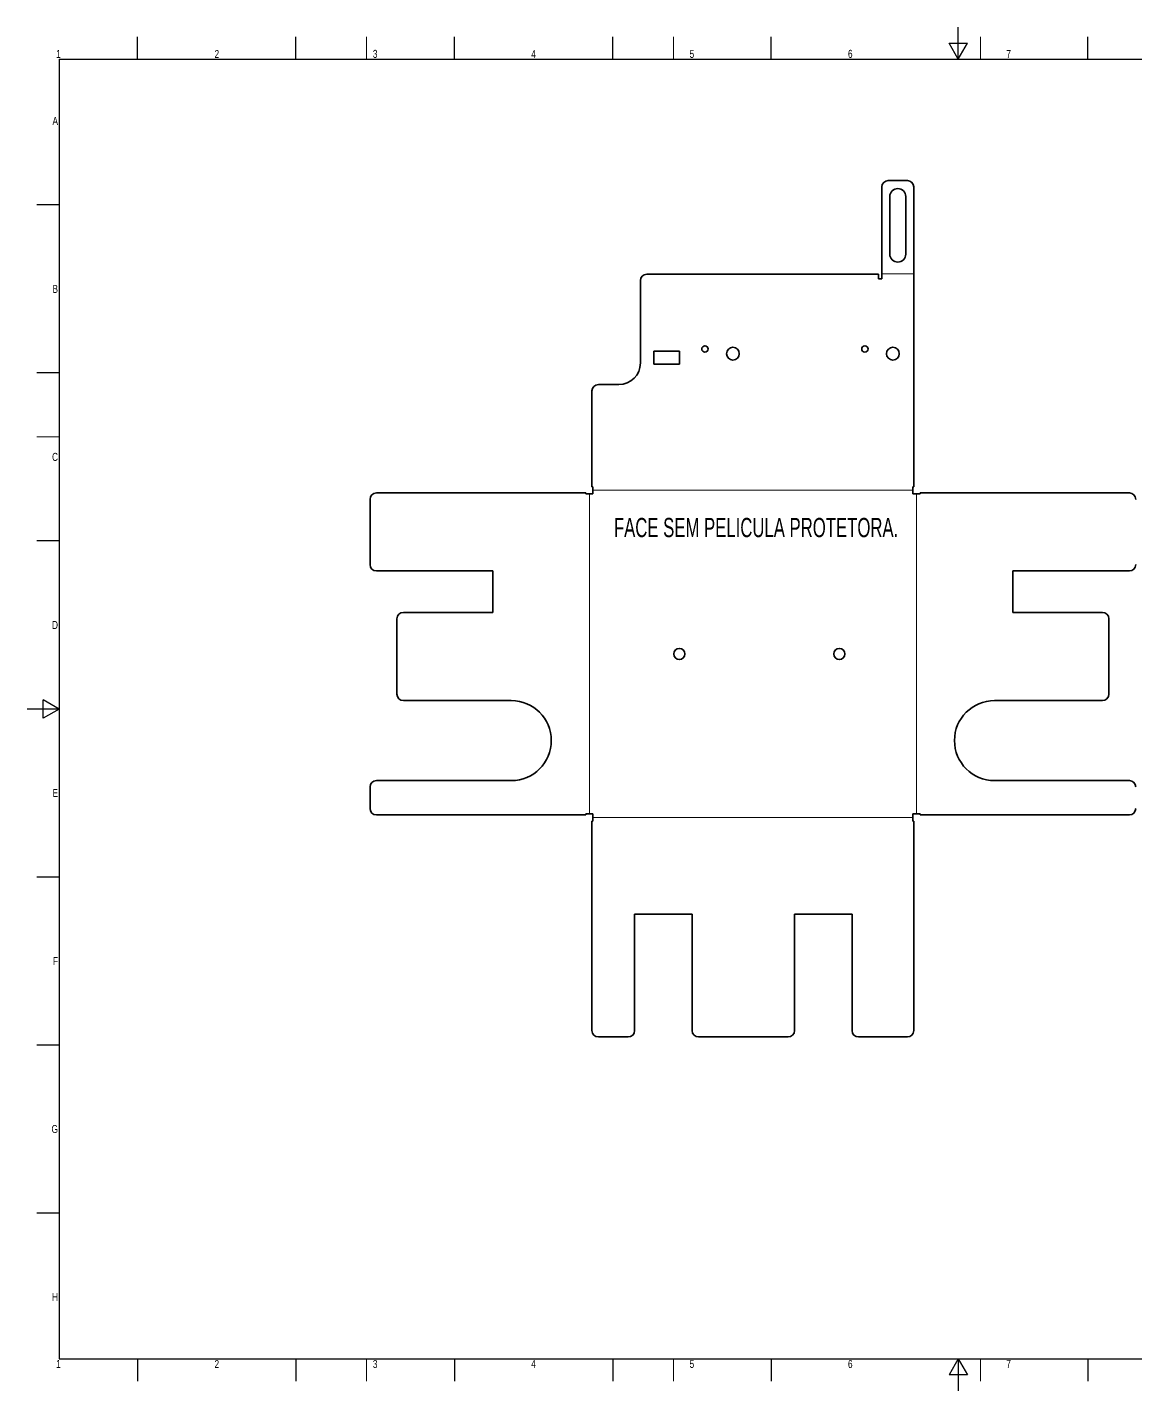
# Model space of a CAD drawing. Header units: millimetres. Extents: x 15 to 597, y -3 to 423.
# Drawn here: x 15 to 361.5, y -3 to 423 of the extents above; entities that cross this region are included whole.
import ezdxf

# ---------------------------------------------------------------- set-up
doc = ezdxf.new("R2010")
doc.units = ezdxf.units.MM
doc.layers.get('0').update_dxf_attribs({"lineweight": 25})
doc.layers.add('Arestas Visíveis', color=7, linetype='Continuous', lineweight=35)
doc.layers.add('Legenda', color=7, linetype='Continuous', lineweight=25)
doc.layers.add('Linha de Centro de Dobras', color=174, linetype='Continuous', lineweight=18, true_color=0x0000a0)
doc.layers.add('Texto', color=1, linetype='Continuous', lineweight=30, true_color=0xff0000)
doc.styles.add('Texto_2_5 - LNLS', font='swisscl.ttf')
doc.styles.add('Texto_4 - LNLS', font='swisscl.ttf', dxfattribs={"width": 0.85})

# ---------------------------------------------------------------- blocks, each defined once
blk = doc.blocks.new('Borders A2')
at = {"layer": 'Legenda'}
for p, q in [((306, 413), (306, 423)), ((49.5, 413), (49.5, 420)), ((99, 413), (99, 420)), ((148.5, 413), (148.5, 420)), ((198, 413), (198, 420)), ((247.5, 413), (247.5, 420)), ((303.11, 418), (308.89, 418)), ((306, 413), (303.11, 418)), ((306, 413), (308.89, 418)), ((346.5, 413), (346.5, 420)), ((25, 413), (587, 413)), ((25, 413), (25, 7)), ((25, 367.5), (18, 367.5)), ((25, 315), (18, 315)), ((25, 262.5), (18, 262.5)), ((25, 210), (15, 210)), ((20, 207.11), (20, 212.89)), ((25, 210), (20, 212.89)), ((25, 210), (20, 207.11)), ((25, 157.5), (18, 157.5)), ((25, 105), (18, 105)), ((25, 52.5), (18, 52.5)), ((25, 7), (587, 7)), ((49.5, 7), (49.5, 0)), ((99, 7), (99, 0)), ((148.5, 7), (148.5, 0)), ((198, 7), (198, 0)), ((247.5, 7), (247.5, 0)), ((306, 7), (303.11, 2)), ((306, 7), (306, -3)), ((306, 7), (308.89, 2)), ((346.5, 7), (346.5, 0)), ((308.89, 2), (303.11, 2))]:
    blk.add_line(p, q, dxfattribs=at)
at = {"layer": 'Linha de Centro de Dobras'}
for p, q in [((121, 420), (121, 413)), ((217, 420), (217, 413)), ((313, 420), (313, 413)), ((18, 295), (25, 295)), ((121, 7), (121, 0)), ((217, 7), (217, 0)), ((313, 7), (313, 0))]:
    blk.add_line(p, q, dxfattribs=at)
at = {"layer": 'Legenda', "color": 236, "true_color": 0x800040, "char_height": 2.5, "style": 'Texto_2_5 - LNLS'}
for s, insert, attachment_point in [('1', (24.75, 413.4), 8), ('2', (74.25, 413.4), 8), ('3', (123.75, 413.4), 8), ('4', (173.25, 413.4), 8), ('5', (222.75, 413.4), 8), ('6', (272.25, 413.4), 8), ('7', (321.75, 413.4), 8), ('A', (24.6, 393.75), 6), ('B', (24.6, 341.25), 6), ('C', (24.6, 288.75), 6), ('D', (24.6, 236.25), 6), ('E', (24.6, 183.75), 6), ('F', (24.6, 131.25), 6), ('G', (24.6, 78.75), 6), ('H', (24.6, 26.25), 6), ('1', (24.75, 6.64), 2), ('2', (74.25, 6.6), 2), ('3', (123.75, 6.6), 2), ('4', (173.25, 6.64), 2), ('5', (222.75, 6.64), 2), ('6', (272.25, 6.6), 2), ('7', (321.75, 6.64), 2)]:
    blk.add_mtext(s, dxfattribs=dict(at, insert=insert, attachment_point=attachment_point))

msp = doc.modelspace()

# ---------------------------------------------------------------- linework, layer by layer
at = {"layer": 'Arestas Visíveis'}
for p, q in [((284.11, 375.12), (290.11, 375.12)), ((282.11, 373.12), (282.11, 344.36)), ((292.11, 373.12), (292.11, 279.46)), ((284.61, 352.12), (284.61, 370.12)), ((289.61, 370.12), (289.61, 352.12)), ((281.11, 345.86), (208.65, 345.86)), ((281.11, 344.36), (281.11, 345.86)), ((206.65, 343.86), (206.65, 318.11)), ((282.11, 344.36), (281.11, 344.36)), ((210.82, 317.77), (210.82, 321.77)), ((210.82, 321.77), (218.82, 321.77)), ((218.82, 321.77), (218.82, 317.77)), ((218.82, 317.77), (210.82, 317.77)), ((199.9, 311.36), (193.52, 311.36)), ((191.52, 279.46), (191.52, 309.36)), ((124.15, 277.49), (189.55, 277.49)), ((189.55, 277.49), (189.55, 277.2)), ((189.55, 277.2), (191.82, 277.2)), ((191.82, 279.46), (191.52, 279.46)), ((191.82, 277.2), (191.82, 279.46)), ((292.11, 279.46), (291.82, 279.46)), ((291.82, 279.46), (291.82, 277.2)), ((291.82, 277.2), (294.08, 277.2)), ((294.08, 277.49), (359.48, 277.49)), ((294.08, 277.2), (294.08, 277.49)), ((122.15, 255.12), (122.15, 275.49)), ((124.15, 253.12), (160.55, 253.12)), ((160.55, 253.12), (160.55, 240.2)), ((323.08, 240.2), (323.08, 253.12)), ((323.08, 253.12), (359.48, 253.12)), ((160.55, 240.2), (132.55, 240.2)), ((351.08, 240.2), (323.08, 240.2)), ((130.55, 238.2), (130.55, 214.64)), ((353.08, 214.64), (353.08, 238.2)), ((132.55, 212.64), (166.3, 212.64)), ((317.33, 212.64), (351.08, 212.64)), ((166.3, 187.64), (124.15, 187.64)), ((359.48, 187.64), (317.33, 187.64)), ((122.15, 178.91), (122.15, 185.64)), ((189.55, 176.91), (124.15, 176.91)), ((189.55, 177.2), (189.55, 176.91)), ((191.82, 177.2), (189.55, 177.2)), ((191.52, 174.94), (191.82, 174.94)), ((191.52, 109.54), (191.52, 174.94)), ((191.82, 174.94), (191.82, 177.2)), ((291.82, 177.2), (291.82, 174.94)), ((294.08, 177.2), (291.82, 177.2)), ((291.82, 174.94), (292.11, 174.94)), ((292.11, 174.94), (292.11, 109.54)), ((294.08, 176.91), (294.08, 177.2)), ((359.48, 176.91), (294.08, 176.91)), ((204.82, 109.54), (204.82, 145.94)), ((204.82, 145.94), (222.82, 145.94)), ((222.82, 145.94), (222.82, 109.54)), ((254.82, 109.54), (254.82, 145.94)), ((254.82, 145.94), (272.82, 145.94)), ((272.82, 145.94), (272.82, 109.54)), ((202.82, 107.54), (193.52, 107.54)), ((252.82, 107.54), (224.82, 107.54)), ((290.11, 107.54), (274.82, 107.54))]:
    msp.add_line(p, q, dxfattribs=at)
for centre, radius in [((226.82, 322.49), 1), ((235.57, 321.01), 2), ((276.82, 322.49), 1), ((285.57, 321.01), 2), ((218.82, 227.2), 1.75), ((268.82, 227.2), 1.75)]:
    msp.add_circle(centre, radius, dxfattribs=at)
for centre, radius, start, end in [((284.11, 373.12), 2, 90, 180), ((290.11, 373.12), 2, 0, 90), ((287.11, 370.12), 2.5, 0, 180), ((287.11, 352.12), 2.5, 180, 0), ((208.65, 343.86), 2, 90, 180), ((199.9, 318.11), 6.75, 270, 0), ((193.52, 309.36), 2, 90, 180), ((124.15, 275.49), 2, 90, 180), ((359.48, 275.49), 2, 0, 90), ((124.15, 255.12), 2, 180, 270), ((359.48, 255.12), 2, 270, 0), ((132.55, 238.2), 2, 90, 180), ((351.08, 238.2), 2, 0, 90), ((132.55, 214.64), 2, 180, 270), ((351.08, 214.64), 2, 270, 0), ((166.3, 200.14), 12.5, 270, 90), ((317.33, 200.14), 12.5, 90, 270), ((124.15, 185.64), 2, 90, 180), ((359.48, 185.64), 2, 0, 90), ((124.15, 178.91), 2, 180, 270), ((359.48, 178.91), 2, 270, 0), ((193.52, 109.54), 2, 180, 270), ((202.82, 109.54), 2, 270, 0), ((224.82, 109.54), 2, 180, 270), ((252.82, 109.54), 2, 270, 0), ((274.82, 109.54), 2, 180, 270), ((290.11, 109.54), 2, 270, 0)]:
    msp.add_arc(centre, radius, start, end, dxfattribs=at)
at = {"layer": 'Linha de Centro de Dobras'}
for p, q in [((292.11, 345.99), (282.11, 345.99)), ((190.69, 177.2), (190.69, 277.2)), ((191.82, 278.33), (291.82, 278.33)), ((292.95, 277.2), (292.95, 177.2)), ((291.82, 176.07), (191.82, 176.07))]:
    msp.add_line(p, q, dxfattribs=at)

# ---------------------------------------------------------------- block references
msp.add_blockref('Borders A2', (0, 0))

# ---------------------------------------------------------------- texts
at = {"layer": 'Texto', "color": 236, "true_color": 0x80003f, "insert": (198.37, 269.7), "char_height": 6, "width": 86.0126, "attachment_point": 1, "style": 'Texto_4 - LNLS'}
msp.add_mtext('\\fSwis721 LtCn BT|b0|i0;\\H6.0000;FACE SEM PELICULA PROTETORA.', dxfattribs=at)

doc.saveas('drawing.dxf')
